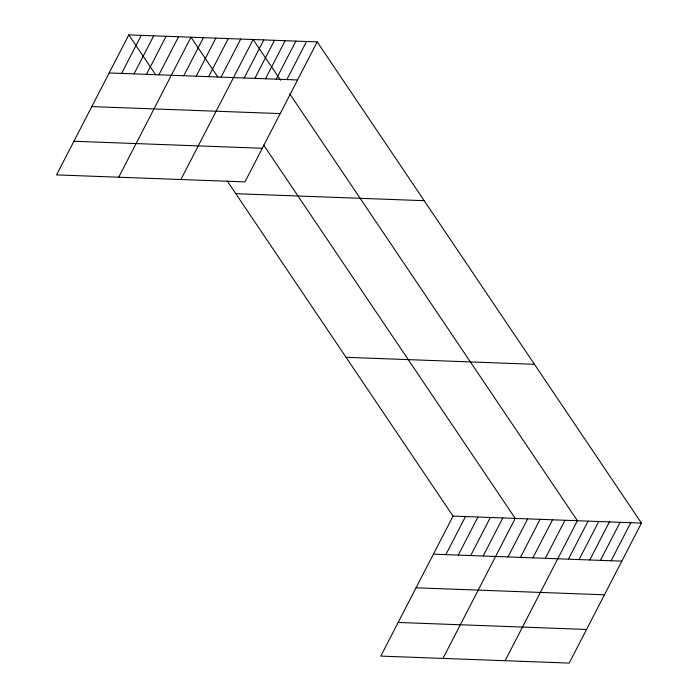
<?xml version="1.0" encoding="UTF-8"?>
<svg xmlns="http://www.w3.org/2000/svg" width="698" height="698" viewBox="0 0 698 698"><rect width="100%" height="100%" fill="white"/><g stroke="black" fill="none" stroke-linecap="round" stroke-linejoin="round"><path stroke-width="1.05" d="M128.807 34.9L56.547 174.901L244.946 181.899L317.206 41.897L128.807 34.9L155.706 74.808M121.6 73.421L141.24 35.362M134.033 73.883L153.682 35.825M146.467 74.346L166.115 36.287M158.9 74.808L178.548 36.75M118.721 177.213L190.982 37.212L217.872 77.12M183.766 75.733L203.415 37.675M196.208 76.195L215.848 38.137M208.641 76.658L228.281 38.591M221.074 77.12L240.714 39.053M180.887 179.526L253.147 39.516L280.613 80.279M244.178 77.975L263.827 39.917M254.857 78.377L274.506 40.31M265.537 78.769L285.177 40.711M276.207 79.162L295.856 41.103M286.887 79.563L306.527 41.505M227.225 180.957L453.054 516.101L380.794 656.103L569.193 663.1L641.453 523.099L317.206 41.897M445.848 554.622L465.487 516.564M458.281 555.085L477.921 517.026M470.714 555.547L490.354 517.488M483.147 556.009L502.796 517.942M442.968 658.415L515.229 518.405L263.652 145.053M508.013 556.934L527.662 518.867M520.446 557.397L540.095 519.329M532.879 557.859L552.528 519.792M545.321 558.313L564.961 520.254M505.134 660.718L577.394 520.717L289.775 93.864M568.425 559.177L588.074 521.109M579.104 559.569L598.744 521.511M589.775 559.971L609.424 521.903M600.455 560.363L620.103 522.305M611.134 560.764L630.774 522.697M109.167 72.958L297.557 79.956M91.804 106.602L280.195 113.599M73.909 141.266L262.308 148.264M235.811 193.695L424.209 200.692M346.051 357.306L534.45 364.304M453.054 516.101L641.453 523.099M433.414 554.16L621.805 561.157M416.043 587.803L604.442 594.801M398.157 622.459L586.556 629.456"/></g></svg>
